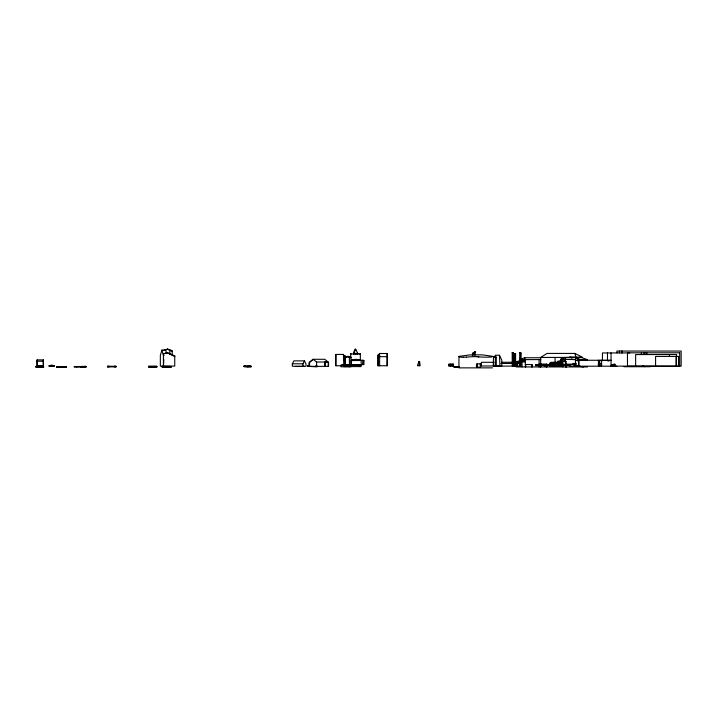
<?xml version="1.0" encoding="UTF-8"?>
<svg xmlns="http://www.w3.org/2000/svg" width="717" height="717" viewBox="0 0 717 717"><rect width="100%" height="100%" fill="white"/><g stroke="black" fill="none" stroke-linecap="round" stroke-linejoin="round"><path stroke-width="1.08" d="M359.584 359.486L359.584 360.597L359.88 359.575L360.257 360.597C360.337 358.724 351.142 359.244 351.572 360.597L351.966 359.62L352.423 360.597L352.423 359.522L352.576 360.597L352.934 359.567L352.934 360.597L353.49 359.647L353.49 360.597L354.081 359.719L354.081 360.597L354.7 359.773L354.7 360.597L355.327 359.8L355.327 360.597L355.623 359.809L355.623 360.597L355.964 359.809L356.582 360.597L356.582 359.8L357.191 360.597L357.191 359.773L357.774 360.597L357.774 359.719L358.312 360.597L358.312 359.647L358.805 360.597L358.805 359.558M353.947 353.472L353.472 353.992C353.329 353.069 355.901 353.176 355.533 353.992C355.632 353.311 357.98 353.033 357.595 353.992L357.595 353.391L357.469 353.992M379.311 355.014L379.418 353.49L387.135 353.508L387.35 356.672L387.35 365.751L377.85 365.769L377.85 354.996L379.625 354.996L379.625 365.769M163.843 359.665L163.413 366.091L163.413 353.911L166.936 352.665L174.751 356.627L174.742 355.892L167.644 352.665L163.413 353.911M387.135 353.508L386.929 365.751M566.045 364.29L565.74 366.934L565.193 357.622L560.56 359.271L560.56 361.458M36.97 361.234L37.132 359.898L43.343 359.898L43.54 365.652L36.97 365.652L36.97 361.234L43.181 361.243L43.343 359.898M494.829 357.218L495.205 355.247L499.48 355.247L501.792 360.176L501.792 365.975L481.313 365.993L481.313 364.657M353.49 352.952L355.032 349.188L355.704 349.188L357.559 353.069M359.844 353.947A4.831 0.592 7.5 0 0 360.337 353.804L360.364 353.741M353.49 353.427L353.741 353.992M166.613 353.248L165.699 350.048L161.881 350.111L160.348 355.372L160.348 366.091L174.751 366.091L174.742 355.892M492.48 367.866L458.925 367.866L458.952 356.376L470.298 354.861L482.254 354.861L492.445 356.286L491.226 356.941M343.326 356.026L344.868 355.533L345.083 365.769M344.868 355.533L344.68 365.769M343.73 365.769L343.568 354.431L335.843 354.431L335.601 365.742L341.525 365.742M343.326 355.067L343.568 354.431M355.704 349.188L353.947 352.952M418.907 361.493L417.446 365.733L420.135 365.733L419.633 361.493L418.907 361.493L419.409 365.733M493.332 365.984L493.466 356.761L496.281 357.156L496.281 365.984M495.268 365.984L495.402 356.761M292.33 363.779L293.845 360.875L304.501 360.875L306.025 364.093L306.025 366.27L292.33 366.27L292.33 363.779L302.995 363.779L304.501 360.875M539.067 364.084L546.739 364.084L546.739 366.934L540.69 364.084L539.067 366.934L539.067 359.584L520.452 359.629M562.764 366.118L549.634 366.091L549.634 363.465L550.934 362.3L555.083 362.3L557.701 363.134L557.701 366.118M328.216 366.36L328.216 362.022L324.702 359.289L313.078 359.289L309.574 362.21L309.574 366.36M472.378 355.623L472.727 353.284L472.727 355.363M312.782 359.719L308.955 362.721L308.955 366.405M472.378 353.391L475.228 351.751L475.228 355.076M473.274 353.284L475.228 351.751M171.793 351.007L172.241 350.703L172.241 355.103M557.369 361.476L563.096 360.024L566.045 361.646L566.045 366.934M345.298 365.706L345.298 357.183L347.431 356.286L350.98 357.183L350.98 366.772L341.023 366.799L341.023 365.258L342.672 364.738L348.023 365.159L341.023 365.258M607.935 361.162L609.988 360.364L598.632 360.364L598.632 364.344M520.363 359.262L524.557 357.747L541.021 357.747M575.572 366.037L575.563 358.088L577.606 357.684L578.682 358.088L578.718 366.037M167.85 349.134L164.184 350.129L167.85 349.134L170.252 350.174M520.318 361.682L525.436 361.718L522.343 360.095L516.159 361.718M247.204 366.826L251.084 366.79L251.084 366.172L248.916 365.76L247.204 366.208L247.204 366.826L244.022 366.593L244.022 365.975L251.084 366.172M614.308 366.127L614.765 364.729L611.305 364.792L611.305 366.127M80.743 366.539L86.067 366.387L86.067 366.996L84.086 367.31L80.743 367.158L80.743 366.539L86.067 366.387M577.821 366.199L579.936 365.975M163.512 366.324L162.114 366.45L162.114 367.059L171.318 367.041L171.318 366.423L163.512 366.324L163.512 366.943L162.114 367.059M466.444 357.138L463.388 357.263M542.67 357.335L540.69 357.451L540.69 366.934L540.69 364.084M80.743 367.158L86.067 366.996M578.843 366.037L575.446 366.037L575.446 360.436L578.843 360.266L578.843 366.199M454.04 366.548L459.185 366.548L459.185 367.167L454.04 367.167L454.04 366.548L459.185 366.548M454.04 367.167L459.185 367.167M569.997 364.98L535.527 365.58L535.527 364.962L555.057 364.191L571.951 364.594M535.527 365.58L555.057 364.81L569.863 365.087M324.64 366.324L324.64 362.219L328.556 362.578L328.556 366.324L307.548 366.414L307.548 365.795L309.341 365.724M307.548 366.414L317.138 366.656L317.138 366.037L315.292 366.037L315.292 366.656M553.56 364.693L573.125 364.37M244.022 366.593L251.084 366.79M362.981 364.586L363.152 360.328L363.161 364.586M148.5 366.342L156.871 366.324L156.871 366.943L151.359 366.987L148.5 366.952L148.5 366.342L156.871 366.324M62.737 366.674L56.625 366.701L56.625 367.319L66.538 367.292L66.538 366.674L62.737 366.674L62.737 367.283M56.625 367.319L66.538 367.292M148.5 366.952L156.871 366.943M62.415 366.692L66.538 366.674M555.083 357.433L561.734 357.433L561.734 359.629M561.725 357.442L582.204 357.048L574.819 353.418L547.026 353.418L540.69 357.451L555.092 357.425L555.083 362.919M35.85 366.45L43.603 366.468L43.603 367.086L39.955 367.095L35.85 367.068L35.85 366.45L43.603 366.468M512.18 352.594L513.166 352.916L512.18 352.594L512.279 366.046M519.458 366.073L519.762 352.612M494.407 366.172L520.838 366.055L520.838 352.782L520.461 366.055M629.714 352.916L602.432 352.961L602.432 360.678M514.161 354.996L513.354 354.996L513.354 366.046M164.13 355.372L163.413 355.372L161.881 350.111M387.35 356.672L379.625 356.672L379.418 353.49M493.332 357.048L495.268 357.048M345.298 357.183L350.98 357.183M496.281 357.156L493.466 356.761M569.728 357.129L576.154 357.416L574.819 353.418M565.193 357.622L581.63 357.622L587.465 359.674L577.974 359.629M575.563 358.088L578.682 358.088M577.821 360.266L598.937 360.266L598.937 366.199M611.476 360.31L599.699 360.31L599.699 364.344M361.234 364.586L361.144 360.355L363.161 360.355M350.909 364.586L363.931 364.586L363.931 360.597L362.076 360.337M566.045 361.646L557.396 361.458M523.392 361.718L525.355 361.718L522.343 360.095M313.078 359.289L316.591 362.022L328.216 362.022M515.182 362.193L517.737 362.193L519.458 363.582L516.912 363.582M494.103 362.3L481.403 362.3L481.403 365.984M501.667 362.273L512.153 362.264M324.64 362.219L328.556 362.578M561.608 362.461L555.827 362.426L561.608 362.461L562.764 363.644L557.701 363.636M501.022 363.456L512.063 363.456M572.883 363.474L576.181 363.474M598.785 363.689L601.608 363.886L598.785 363.689L598.785 365.598L601.608 365.598M613.582 364.191L614.872 364.191M576.325 364.344L565.74 364.29L567.837 364.603M598.265 364.344L598.785 364.344M525.355 364.523L532.104 364.523L532.104 366.934M343.918 364.756L361.054 365.123L361.054 366.584L343.918 366.584L343.918 364.756L361.054 365.123M535.527 364.962L544.821 364.962L544.821 365.58M50.799 365.177L52.583 365.177M307.548 365.795L309.314 365.795L309.314 366.414L317.138 366.656M107.514 366.262L115.993 366.262L115.993 366.88L107.514 366.871L107.514 366.262L109.181 366.27L109.181 366.88L107.514 366.871M616.961 366.199L569.952 366.199L569.952 364.344M295.368 366.45L304.232 366.45M624.023 366.71L650.283 366.71M56.625 366.701L60.551 366.701L60.551 367.319M516.159 366.934L587.465 366.934M539.103 359.602L540.69 359.584M518.364 361.628L516.159 361.619L519.458 361.673M35.85 367.068L43.603 367.086M549.634 363.447L557.701 363.134L555.46 363.125M575.751 359.62L560.56 359.271M115.993 366.262L114.326 366.253L114.326 366.871L115.993 366.88M163.512 366.943L171.318 367.041M584.221 359.486L587.465 359.674M244.022 365.975L246.146 366.136M357.774 353.938L355.327 353.759A4.813 0.627 -7.2 0 1 352.889 353.983L351.572 353.965A4.813 0.627 -7.2 0 1 350.685 353.768L350.909 353.893M474.645 356.6L468.855 356.914A7.869 1.129 -4.8 0 1 466.444 357.147M579.345 366.315L583.53 366.934M519.386 352.612L520.838 352.782M362.981 360.337L363.931 360.588M571.987 358.168L569.898 357.129M642.459 365.867L644.413 366.71M167.213 349.134L171.569 351.151M458.925 356.439L458.997 356.618A26.314 2.438 -8.9 0 0 459.328 356.77L459.776 356.976A7.869 1.129 -4.8 0 0 463.433 357.272M515.675 362.246L517.082 363.456L517.082 366.172M561.716 360.024L562.764 361.646L562.764 366.934M348.856 356.286L349.394 357.183L349.394 366.772M521.214 360.095L522.048 361.709L522.048 366.934M524.557 357.747L525.355 359.575L525.355 366.934M614.218 364.729L614.765 366.127L614.765 364.191M361.144 360.355L351.169 360.355L351.249 364.586M37.132 359.898L37.329 365.652M499.48 355.247L499.919 365.975M555.083 362.3L555.146 366.091M343.515 355.533L343.73 360.499M335.843 354.431L336.004 365.742M678.533 366.226L678.533 356.421L655.589 356.421L655.589 366.226M676.561 356.421L676.561 354.557L635.638 354.557L635.638 366.226M676.409 356.421L676.409 366.226M676.095 356.421L676.095 366.226M669.445 354.557L669.445 356.421M646.833 352.818L646.833 354.557M646.116 352.818L646.116 354.557M644.027 352.818L644.027 354.557M641.365 352.818L641.365 354.557M622.248 351.061L622.248 352.916M621.522 351.061L621.522 352.916M619.434 351.061L619.434 352.916M616.889 352.916L616.889 351.061L681.15 351.061L681.15 366.136L611.054 366.136L611.054 352.916M611.502 364.783L611.502 366.127M607.478 352.961L607.478 360.364M601.572 360.31L601.572 366.199M599.269 363.886L599.269 365.598M598.435 360.266L598.435 366.199M577.821 359.083L577.821 361.063M574.048 364.344L574.048 366.199M566.322 364.236L566.322 366.934M546.578 364.084L546.578 366.934M540.546 364.084L540.546 366.934M531.862 364.523L531.862 366.934M525.651 364.523L525.651 366.934M516.912 363.429L516.912 366.073M515.595 366.1L515.595 353.562L514.179 353.562L514.179 366.1M514.851 353.562L514.851 366.1M513.076 352.594L513.166 366.046M493.502 362.3L493.502 365.984M477.441 363.877L477.441 367.221M474.475 351.751L474.475 354.978M472.584 353.391L472.584 355.623M456.702 366.441L456.702 367.059M456.299 366.548L456.299 367.167M453.081 364.164L453.081 366.02M452.346 364.164L452.346 366.02M450.912 364.164L450.912 366.02M450.581 364.164L450.581 366.02M449.066 364.164L449.066 366.02M378.271 354.996L378.271 365.769M360.364 353.992L360.31 360.597M359.02 364.756L359.02 366.584M356.564 353.992L355.533 353.373L355.524 353.992L355.175 353.409L354.503 353.992M355.964 359.809L355.964 360.597M353.589 353.436L353.589 353.992M352.576 359.486L352.576 360.597M350.694 353.992L350.694 357.891M325.285 362.578L325.285 366.324M316.591 362.022L316.591 366.36M302.995 363.779L302.995 366.27M248.27 366.064L248.27 366.683M169.821 350.048L169.821 354.323M154.191 366.306L154.191 366.925M151.359 366.369L151.359 366.987M84.086 366.692L84.086 367.31M82.966 366.566L82.966 367.185M81.164 366.504L81.164 367.122M76.611 366.504L76.611 367.122M52.619 365.652L52.619 366.253M43.181 361.243L43.181 365.652M39.955 366.477L39.955 367.095M39.498 366.459L39.498 367.077M359.952 353.965A4.777 0.6 7.8 0 1 357.837 353.965M614.863 364.756A13.471 0.448 -2.2 0 1 611.798 364.765M491.046 356.905A50.835 4.652 9.2 0 1 478.418 356.86M476.886 356.743A26.242 2.276 9 0 1 474.358 356.51M478.75 356.941A25.785 2.402 9.3 0 1 477.19 356.824M171.838 350.523A8.918 1.855 15.5 0 1 170.296 350.102M679.68 352.818L627.465 352.818L627.465 366.226L679.68 366.226L679.68 352.818M480.265 363.877L476.482 363.877L476.482 367.221L480.265 367.221L480.265 363.877M453.296 364.164L448.851 364.164L448.851 366.02L453.296 366.02L453.296 364.164M54.501 365.652L48.864 365.652L48.864 366.253L54.501 366.253L54.501 365.652M83.163 366.504L74.183 366.504L74.183 367.122L83.163 367.122L83.163 366.504M357.595 353.992L357.559 353.427L357.595 353.992"/></g></svg>
